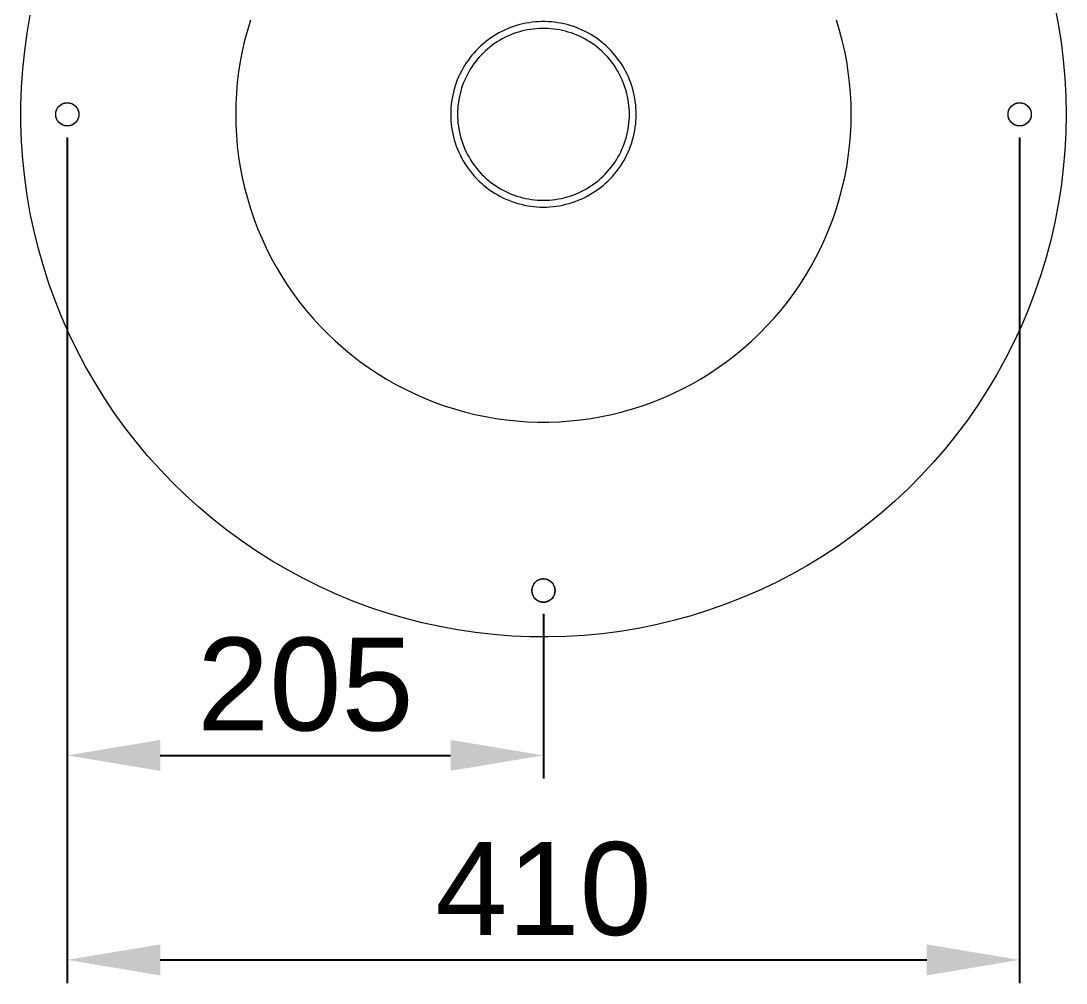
# Model space of a CAD drawing. Header units: millimetres. Extents: x -397 to 2955, y -22 to 2256.
# Drawn here: x 1513.6 to 1963.6, y 154.7 to 568.9 of the extents above; entities that cross this region are included whole.
import ezdxf

# ---------------------------------------------------------------- set-up
doc = ezdxf.new("R2010")
doc.units = ezdxf.units.MM
doc.layers.add('ZANO_R', color=7, linetype='Continuous', lineweight=0)
doc.layers.add('ZANO_W', color=1, linetype='Continuous', lineweight=0)
doc.styles.add('Arial', font='arial.ttf')
doc.styles.get("Standard").update_dxf_attribs({"font": 'ARIALUNI.TTF'})
doc.dimstyles.new('pl i ang', dxfattribs={"dimtxt": 50, "dimasz": 50, "dimexe": 1.25, "dimexo": 0.625, "dimgap": 10, "dimtad": 1, "dimtoh": 1, "dimtxsty": 'Standard', "dimcen": 2.5, "dimclrd": 1, "dimclre": 1, "dimclrt": 1, "dimadec": 0, "dimazin": 0, "dimtfac": 1, "dimtmove": 0, "dimatfit": 3, "dimfxl": 1, "dimarcsym": 1})

# ---------------------------------------------------------------- blocks, each defined once
blk = doc.blocks.new('*D398')
at = {"layer": 'ZANO_W', "color": 1, "lineweight": -2}
for p, q in [((1533.61, 518.67), (1533.61, 242.72)), ((1738.61, 313.67), (1738.61, 242.72)), ((1573.61, 252.72), (1698.61, 252.72))]:
    blk.add_line(p, q, dxfattribs=at)
at = {"layer": 'ZANO_W', "color": 1}
for points in [[(1573.61, 259.39), (1573.61, 246.06), (1533.61, 252.72)], [(1698.61, 246.06), (1698.61, 259.39), (1738.61, 252.72)]]:
    blk.add_solid(points, dxfattribs=at)
at = {"layer": 'ZANO_W', "color": 1, "insert": (1636.11, 283.15), "char_height": 40, "attachment_point": 5, "style": 'Arial'}
blk.add_mtext('205', dxfattribs=at)
blk = doc.blocks.new('*D399')
at = {"layer": 'ZANO_W', "color": 1, "lineweight": -2}
for p, q in [((1533.61, 518.67), (1533.61, 154.7)), ((1943.61, 518.67), (1943.61, 154.7)), ((1573.61, 164.7), (1903.61, 164.7))]:
    blk.add_line(p, q, dxfattribs=at)
at = {"layer": 'ZANO_W', "color": 1}
for points in [[(1573.61, 171.36), (1573.61, 158.03), (1533.61, 164.7)], [(1903.61, 158.03), (1903.61, 171.36), (1943.61, 164.7)]]:
    blk.add_solid(points, dxfattribs=at)
at = {"layer": 'ZANO_W', "color": 1, "insert": (1738.61, 195.12), "char_height": 40, "attachment_point": 5, "style": 'Arial'}
blk.add_mtext('410', dxfattribs=at)

msp = doc.modelspace()

# ---------------------------------------------------------------- linework, layer by layer
at = {"layer": 'ZANO_R'}
for p, q in [((1958.74, 575.21), (1960.22, 567.54)), ((1516.34, 563.68), (1517.69, 571.38)), ((1612.44, 569.19), (1611.12, 564.81)), ((1728.38, 567.28), (1727.06, 566.9)), ((1729.72, 567.61), (1728.38, 567.28)), ((1731.07, 567.89), (1729.72, 567.61)), ((1732.43, 568.13), (1731.07, 567.89)), ((1733.79, 568.32), (1732.43, 568.13)), ((1735.16, 568.46), (1733.79, 568.32)), ((1736.54, 568.55), (1735.16, 568.46)), ((1737.92, 568.6), (1736.54, 568.55)), ((1739.29, 568.6), (1737.92, 568.6)), ((1740.67, 568.55), (1739.29, 568.6)), ((1742.05, 568.46), (1740.67, 568.55)), ((1743.42, 568.32), (1742.05, 568.46)), ((1744.78, 568.13), (1743.42, 568.32)), ((1746.14, 567.89), (1744.78, 568.13)), ((1747.49, 567.61), (1746.14, 567.89)), ((1748.83, 567.28), (1747.49, 567.61)), ((1750.15, 566.9), (1748.83, 567.28)), ((1866.09, 564.81), (1864.77, 569.19)), ((1960.22, 567.54), (1961.44, 559.82)), ((1515.26, 555.95), (1516.34, 563.68)), ((1611.12, 564.81), (1609.95, 560.39)), ((1718.24, 563.03), (1717.07, 562.3)), ((1719.44, 563.71), (1718.24, 563.03)), ((1720.66, 564.35), (1719.44, 563.71)), ((1721.9, 564.95), (1720.66, 564.35)), ((1723.17, 565.5), (1721.9, 564.95)), ((1724.3, 562.8), (1723.13, 562.29)), ((1724.45, 566.01), (1723.17, 565.5)), ((1725.48, 563.28), (1724.3, 562.8)), ((1725.74, 566.48), (1724.45, 566.01)), ((1726.69, 563.71), (1725.48, 563.28)), ((1727.06, 566.9), (1725.74, 566.48)), ((1727.9, 564.1), (1726.69, 563.71)), ((1729.13, 564.45), (1727.9, 564.1)), ((1730.37, 564.75), (1729.13, 564.45)), ((1731.62, 565.01), (1730.37, 564.75)), ((1732.88, 565.23), (1731.62, 565.01)), ((1734.15, 565.41), (1732.88, 565.23)), ((1735.42, 565.54), (1734.15, 565.41)), ((1736.69, 565.63), (1735.42, 565.54)), ((1737.97, 565.67), (1736.69, 565.63)), ((1739.24, 565.67), (1737.97, 565.67)), ((1740.52, 565.63), (1739.24, 565.67)), ((1741.79, 565.54), (1740.52, 565.63)), ((1743.07, 565.41), (1741.79, 565.54)), ((1744.33, 565.23), (1743.07, 565.41)), ((1745.59, 565.01), (1744.33, 565.23)), ((1746.84, 564.75), (1745.59, 565.01)), ((1748.08, 564.45), (1746.84, 564.75)), ((1749.31, 564.1), (1748.08, 564.45)), ((1750.52, 563.71), (1749.31, 564.1)), ((1751.47, 566.48), (1750.15, 566.9)), ((1751.73, 563.28), (1750.52, 563.71)), ((1752.76, 566.01), (1751.47, 566.48)), ((1752.91, 562.8), (1751.73, 563.28)), ((1754.04, 565.5), (1752.76, 566.01)), ((1754.08, 562.29), (1752.91, 562.8)), ((1755.31, 564.95), (1754.04, 565.5)), ((1756.55, 564.35), (1755.31, 564.95)), ((1757.77, 563.71), (1756.55, 564.35)), ((1758.97, 563.03), (1757.77, 563.71)), ((1760.14, 562.3), (1758.97, 563.03)), ((1867.26, 560.39), (1866.09, 564.81)), ((1609.95, 560.39), (1608.93, 555.93)), ((1711.62, 558.1), (1710.62, 557.16)), ((1712.65, 559.02), (1711.62, 558.1)), ((1713.71, 559.9), (1712.65, 559.02)), ((1714.8, 560.74), (1713.71, 559.9)), ((1715.92, 561.54), (1714.8, 560.74)), ((1716.55, 558.39), (1715.54, 557.61)), ((1717.07, 562.3), (1715.92, 561.54)), ((1717.59, 559.13), (1716.55, 558.39)), ((1718.65, 559.84), (1717.59, 559.13)), ((1719.74, 560.51), (1718.65, 559.84)), ((1720.85, 561.14), (1719.74, 560.51)), ((1721.98, 561.73), (1720.85, 561.14)), ((1723.13, 562.29), (1721.98, 561.73)), ((1755.23, 561.73), (1754.08, 562.29)), ((1756.36, 561.14), (1755.23, 561.73)), ((1757.47, 560.51), (1756.36, 561.14)), ((1758.56, 559.84), (1757.47, 560.51)), ((1759.62, 559.13), (1758.56, 559.84)), ((1760.66, 558.39), (1759.62, 559.13)), ((1761.29, 561.54), (1760.14, 562.3)), ((1761.67, 557.61), (1760.66, 558.39)), ((1762.41, 560.74), (1761.29, 561.54)), ((1763.5, 559.9), (1762.41, 560.74)), ((1764.56, 559.02), (1763.5, 559.9)), ((1765.59, 558.1), (1764.56, 559.02)), ((1766.59, 557.16), (1765.59, 558.1)), ((1868.28, 555.93), (1867.26, 560.39)), ((1961.44, 559.82), (1962.39, 552.07)), ((1514.45, 548.18), (1515.26, 555.95)), ((1608.93, 555.93), (1608.07, 551.44)), ((1707.82, 554.11), (1706.96, 553.03)), ((1708.72, 555.16), (1707.82, 554.11)), ((1709.65, 556.17), (1708.72, 555.16)), ((1710.62, 557.16), (1709.65, 556.17)), ((1711.77, 554.16), (1710.91, 553.22)), ((1712.67, 555.07), (1711.77, 554.16)), ((1713.6, 555.95), (1712.67, 555.07)), ((1714.55, 556.79), (1713.6, 555.95)), ((1715.54, 557.61), (1714.55, 556.79)), ((1762.66, 556.79), (1761.67, 557.61)), ((1763.62, 555.95), (1762.66, 556.79)), ((1764.54, 555.07), (1763.62, 555.95)), ((1765.44, 554.16), (1764.54, 555.07)), ((1766.3, 553.22), (1765.44, 554.16)), ((1767.56, 556.17), (1766.59, 557.16)), ((1768.49, 555.16), (1767.56, 556.17)), ((1769.39, 554.11), (1768.49, 555.16)), ((1770.25, 553.03), (1769.39, 554.11)), ((1869.14, 551.44), (1868.28, 555.93)), ((1608.07, 551.44), (1607.36, 546.92)), ((1704.62, 549.63), (1703.91, 548.44)), ((1705.36, 550.79), (1704.62, 549.63)), ((1706.14, 551.92), (1705.36, 550.79)), ((1706.96, 553.03), (1706.14, 551.92)), ((1707.8, 549.17), (1707.11, 548.09)), ((1708.52, 550.22), (1707.8, 549.17)), ((1709.28, 551.25), (1708.52, 550.22)), ((1710.08, 552.24), (1709.28, 551.25)), ((1710.91, 553.22), (1710.08, 552.24)), ((1767.13, 552.24), (1766.3, 553.22)), ((1767.93, 551.25), (1767.13, 552.24)), ((1768.69, 550.22), (1767.93, 551.25)), ((1769.41, 549.17), (1768.69, 550.22)), ((1770.1, 548.09), (1769.41, 549.17)), ((1771.07, 551.92), (1770.25, 553.03)), ((1771.85, 550.79), (1771.07, 551.92)), ((1772.6, 549.63), (1771.85, 550.79)), ((1773.3, 548.44), (1772.6, 549.63)), ((1869.85, 546.92), (1869.14, 551.44)), ((1962.39, 552.07), (1963.06, 544.29)), ((1513.91, 540.39), (1514.45, 548.18)), ((1607.36, 546.92), (1606.81, 542.38)), ((1702.05, 544.75), (1701.52, 543.48)), ((1702.63, 546), (1702.05, 544.75)), ((1703.25, 547.23), (1702.63, 546)), ((1703.91, 548.44), (1703.25, 547.23)), ((1705.27, 544.73), (1704.73, 543.57)), ((1705.84, 545.87), (1705.27, 544.73)), ((1706.46, 546.99), (1705.84, 545.87)), ((1707.11, 548.09), (1706.46, 546.99)), ((1770.75, 546.99), (1770.1, 548.09)), ((1771.37, 545.87), (1770.75, 546.99)), ((1771.94, 544.73), (1771.37, 545.87)), ((1772.48, 543.57), (1771.94, 544.73)), ((1773.96, 547.23), (1773.3, 548.44)), ((1774.58, 546), (1773.96, 547.23)), ((1775.16, 544.75), (1774.58, 546)), ((1775.69, 543.48), (1775.16, 544.75)), ((1870.4, 542.38), (1869.85, 546.92)), ((1513.64, 532.59), (1513.91, 540.39)), ((1606.81, 542.38), (1606.42, 537.82)), ((1700.59, 540.89), (1700.19, 539.57)), ((1701.03, 542.19), (1700.59, 540.89)), ((1701.52, 543.48), (1701.03, 542.19)), ((1703.38, 539.99), (1703.01, 538.77)), ((1703.79, 541.2), (1703.38, 539.99)), ((1704.24, 542.39), (1703.79, 541.2)), ((1704.73, 543.57), (1704.24, 542.39)), ((1772.97, 542.39), (1772.48, 543.57)), ((1773.42, 541.2), (1772.97, 542.39)), ((1773.83, 539.99), (1773.42, 541.2)), ((1774.2, 538.77), (1773.83, 539.99)), ((1776.18, 542.19), (1775.69, 543.48)), ((1776.62, 540.89), (1776.18, 542.19)), ((1777.02, 539.57), (1776.62, 540.89)), ((1870.79, 537.82), (1870.4, 542.38)), ((1963.06, 544.29), (1963.47, 536.49)), ((1606.42, 537.82), (1606.18, 533.25)), ((1699.27, 535.54), (1699.06, 534.18)), ((1699.53, 536.89), (1699.27, 535.54)), ((1699.84, 538.23), (1699.53, 536.89)), ((1700.19, 539.57), (1699.84, 538.23)), ((1702.4, 536.29), (1702.16, 535.03)), ((1702.68, 537.53), (1702.4, 536.29)), ((1703.01, 538.77), (1702.68, 537.53)), ((1774.53, 537.53), (1774.2, 538.77)), ((1774.81, 536.29), (1774.53, 537.53)), ((1775.06, 535.03), (1774.81, 536.29)), ((1777.37, 538.23), (1777.02, 539.57)), ((1777.68, 536.89), (1777.37, 538.23)), ((1777.94, 535.54), (1777.68, 536.89)), ((1778.15, 534.18), (1777.94, 535.54)), ((1871.03, 533.25), (1870.79, 537.82)), ((1963.47, 536.49), (1963.61, 528.68)), ((1513.64, 524.77), (1513.64, 532.59)), ((1529.1, 530.84), (1529.18, 531)), ((1529.18, 531), (1529.26, 531.15)), ((1529.26, 531.15), (1529.35, 531.3)), ((1529.35, 531.3), (1529.44, 531.44)), ((1529.44, 531.44), (1529.54, 531.58)), ((1529.54, 531.58), (1529.64, 531.72)), ((1529.64, 531.72), (1529.75, 531.86)), ((1529.75, 531.86), (1529.86, 531.99)), ((1529.86, 531.99), (1529.98, 532.12)), ((1529.98, 532.12), (1530.1, 532.24)), ((1530.1, 532.24), (1530.23, 532.36)), ((1530.23, 532.36), (1530.35, 532.47)), ((1530.35, 532.47), (1530.49, 532.58)), ((1530.49, 532.58), (1530.62, 532.69)), ((1530.62, 532.69), (1530.77, 532.79)), ((1530.77, 532.79), (1530.91, 532.88)), ((1530.91, 532.88), (1531.06, 532.97)), ((1531.06, 532.97), (1531.21, 533.06)), ((1531.21, 533.06), (1531.36, 533.14)), ((1531.36, 533.14), (1531.51, 533.21)), ((1531.51, 533.21), (1531.67, 533.28)), ((1531.67, 533.28), (1531.83, 533.35)), ((1531.83, 533.35), (1531.99, 533.41)), ((1531.99, 533.41), (1532.16, 533.46)), ((1532.16, 533.46), (1532.33, 533.51)), ((1532.33, 533.51), (1532.49, 533.55)), ((1532.49, 533.55), (1532.66, 533.58)), ((1532.66, 533.58), (1532.83, 533.61)), ((1532.83, 533.61), (1533, 533.64)), ((1533, 533.64), (1533.17, 533.65)), ((1533.17, 533.65), (1533.35, 533.67)), ((1533.35, 533.67), (1533.52, 533.67)), ((1533.52, 533.67), (1533.69, 533.67)), ((1533.69, 533.67), (1533.86, 533.67)), ((1533.86, 533.67), (1534.04, 533.65)), ((1534.04, 533.65), (1534.21, 533.64)), ((1534.21, 533.64), (1534.38, 533.61)), ((1534.38, 533.61), (1534.55, 533.58)), ((1534.55, 533.58), (1534.72, 533.55)), ((1534.72, 533.55), (1534.89, 533.51)), ((1534.89, 533.51), (1535.05, 533.46)), ((1535.05, 533.46), (1535.22, 533.41)), ((1535.22, 533.41), (1535.38, 533.35)), ((1535.38, 533.35), (1535.54, 533.28)), ((1535.54, 533.28), (1535.7, 533.21)), ((1535.7, 533.21), (1535.85, 533.14)), ((1535.85, 533.14), (1536.01, 533.06)), ((1536.01, 533.06), (1536.16, 532.97)), ((1536.16, 532.97), (1536.3, 532.88)), ((1536.3, 532.88), (1536.45, 532.79)), ((1536.45, 532.79), (1536.59, 532.69)), ((1536.59, 532.69), (1536.72, 532.58)), ((1536.72, 532.58), (1536.86, 532.47)), ((1536.86, 532.47), (1536.99, 532.36)), ((1536.99, 532.36), (1537.11, 532.24)), ((1537.11, 532.24), (1537.23, 532.12)), ((1537.23, 532.12), (1537.35, 531.99)), ((1537.35, 531.99), (1537.46, 531.86)), ((1537.46, 531.86), (1537.57, 531.72)), ((1537.57, 531.72), (1537.67, 531.58)), ((1537.67, 531.58), (1537.77, 531.44)), ((1537.77, 531.44), (1537.86, 531.3)), ((1537.86, 531.3), (1537.95, 531.15)), ((1537.95, 531.15), (1538.03, 531)), ((1538.03, 531), (1538.11, 530.84)), ((1606.18, 533.25), (1606.1, 528.68)), ((1698.77, 531.43), (1698.7, 530.06)), ((1698.89, 532.81), (1698.77, 531.43)), ((1699.06, 534.18), (1698.89, 532.81)), ((1701.69, 531.23), (1701.63, 529.96)), ((1701.8, 532.5), (1701.69, 531.23)), ((1701.96, 533.77), (1701.8, 532.5)), ((1702.16, 535.03), (1701.96, 533.77)), ((1775.25, 533.77), (1775.06, 535.03)), ((1775.41, 532.5), (1775.25, 533.77)), ((1775.52, 531.23), (1775.41, 532.5)), ((1775.58, 529.96), (1775.52, 531.23)), ((1778.32, 532.81), (1778.15, 534.18)), ((1778.44, 531.43), (1778.32, 532.81)), ((1778.51, 530.06), (1778.44, 531.43)), ((1871.11, 528.68), (1871.03, 533.25)), ((1939.1, 530.84), (1939.18, 531)), ((1939.18, 531), (1939.26, 531.15)), ((1939.26, 531.15), (1939.35, 531.3)), ((1939.35, 531.3), (1939.44, 531.44)), ((1939.44, 531.44), (1939.54, 531.58)), ((1939.54, 531.58), (1939.64, 531.72)), ((1939.64, 531.72), (1939.75, 531.86)), ((1939.75, 531.86), (1939.86, 531.99)), ((1939.86, 531.99), (1939.98, 532.12)), ((1939.98, 532.12), (1940.1, 532.24)), ((1940.1, 532.24), (1940.23, 532.36)), ((1940.23, 532.36), (1940.35, 532.47)), ((1940.35, 532.47), (1940.49, 532.58)), ((1940.49, 532.58), (1940.62, 532.69)), ((1940.62, 532.69), (1940.77, 532.79)), ((1940.77, 532.79), (1940.91, 532.88)), ((1940.91, 532.88), (1941.06, 532.97)), ((1941.06, 532.97), (1941.21, 533.06)), ((1941.21, 533.06), (1941.36, 533.14)), ((1941.36, 533.14), (1941.51, 533.21)), ((1941.51, 533.21), (1941.67, 533.28)), ((1941.67, 533.28), (1941.83, 533.35)), ((1941.83, 533.35), (1941.99, 533.41)), ((1941.99, 533.41), (1942.16, 533.46)), ((1942.16, 533.46), (1942.33, 533.51)), ((1942.33, 533.51), (1942.49, 533.55)), ((1942.49, 533.55), (1942.66, 533.58)), ((1942.66, 533.58), (1942.83, 533.61)), ((1942.83, 533.61), (1943, 533.64)), ((1943, 533.64), (1943.17, 533.65)), ((1943.17, 533.65), (1943.35, 533.67)), ((1943.35, 533.67), (1943.52, 533.67)), ((1943.52, 533.67), (1943.69, 533.67)), ((1943.69, 533.67), (1943.86, 533.67)), ((1943.86, 533.67), (1944.04, 533.65)), ((1944.04, 533.65), (1944.21, 533.64)), ((1944.21, 533.64), (1944.38, 533.61)), ((1944.38, 533.61), (1944.55, 533.58)), ((1944.55, 533.58), (1944.72, 533.55)), ((1944.72, 533.55), (1944.89, 533.51)), ((1944.89, 533.51), (1945.05, 533.46)), ((1945.05, 533.46), (1945.22, 533.41)), ((1945.22, 533.41), (1945.38, 533.35)), ((1945.38, 533.35), (1945.54, 533.28)), ((1945.54, 533.28), (1945.7, 533.21)), ((1945.7, 533.21), (1945.85, 533.14)), ((1945.85, 533.14), (1946.01, 533.06)), ((1946.01, 533.06), (1946.16, 532.97)), ((1946.16, 532.97), (1946.3, 532.88)), ((1946.3, 532.88), (1946.45, 532.79)), ((1946.45, 532.79), (1946.59, 532.69)), ((1946.59, 532.69), (1946.72, 532.58)), ((1946.72, 532.58), (1946.86, 532.47)), ((1946.86, 532.47), (1946.99, 532.36)), ((1946.99, 532.36), (1947.11, 532.24)), ((1947.11, 532.24), (1947.23, 532.12)), ((1947.23, 532.12), (1947.35, 531.99)), ((1947.35, 531.99), (1947.46, 531.86)), ((1947.46, 531.86), (1947.57, 531.72)), ((1947.57, 531.72), (1947.67, 531.58)), ((1947.67, 531.58), (1947.77, 531.44)), ((1947.77, 531.44), (1947.86, 531.3)), ((1947.86, 531.3), (1947.95, 531.15)), ((1947.95, 531.15), (1948.03, 531)), ((1948.03, 531), (1948.11, 530.84)), ((1528.61, 528.85), (1528.62, 529.02)), ((1528.61, 528.67), (1528.61, 528.85)), ((1528.61, 528.5), (1528.61, 528.67)), ((1528.62, 528.32), (1528.61, 528.5)), ((1528.62, 529.02), (1528.63, 529.19)), ((1528.63, 528.15), (1528.62, 528.32)), ((1528.63, 529.19), (1528.65, 529.36)), ((1528.65, 527.98), (1528.63, 528.15)), ((1528.65, 529.36), (1528.68, 529.53)), ((1528.68, 527.8), (1528.65, 527.98)), ((1528.68, 529.53), (1528.71, 529.7)), ((1528.71, 527.63), (1528.68, 527.8)), ((1528.71, 529.7), (1528.75, 529.87)), ((1528.75, 527.46), (1528.71, 527.63)), ((1528.75, 529.87), (1528.79, 530.04)), ((1528.8, 527.29), (1528.75, 527.46)), ((1528.79, 530.04), (1528.84, 530.2)), ((1528.85, 527.13), (1528.8, 527.29)), ((1528.84, 530.2), (1528.9, 530.37)), ((1528.91, 526.96), (1528.85, 527.13)), ((1528.9, 530.37), (1528.96, 530.53)), ((1528.97, 526.8), (1528.91, 526.96)), ((1528.96, 530.53), (1529.03, 530.69)), ((1529.04, 526.64), (1528.97, 526.8)), ((1529.03, 530.69), (1529.1, 530.84)), ((1529.11, 526.48), (1529.04, 526.64)), ((1529.19, 526.33), (1529.11, 526.48)), ((1538.1, 526.48), (1538.02, 526.33)), ((1538.17, 526.64), (1538.1, 526.48)), ((1538.11, 530.84), (1538.18, 530.69)), ((1538.24, 526.8), (1538.17, 526.64)), ((1538.18, 530.69), (1538.25, 530.53)), ((1538.3, 526.96), (1538.24, 526.8)), ((1538.25, 530.53), (1538.31, 530.37)), ((1538.36, 527.13), (1538.3, 526.96)), ((1538.31, 530.37), (1538.37, 530.2)), ((1538.41, 527.29), (1538.36, 527.13)), ((1538.37, 530.2), (1538.42, 530.04)), ((1538.46, 527.46), (1538.41, 527.29)), ((1538.42, 530.04), (1538.46, 529.87)), ((1538.46, 529.87), (1538.5, 529.7)), ((1538.5, 527.63), (1538.46, 527.46)), ((1538.5, 529.7), (1538.53, 529.53)), ((1538.53, 527.8), (1538.5, 527.63)), ((1538.53, 529.53), (1538.56, 529.36)), ((1538.56, 527.98), (1538.53, 527.8)), ((1538.56, 529.36), (1538.58, 529.19)), ((1538.58, 528.15), (1538.56, 527.98)), ((1538.58, 529.19), (1538.59, 529.02)), ((1538.59, 528.32), (1538.58, 528.15)), ((1538.59, 529.02), (1538.6, 528.85)), ((1538.6, 528.5), (1538.59, 528.32)), ((1538.6, 528.85), (1538.61, 528.67)), ((1538.61, 528.67), (1538.6, 528.5)), ((1606.1, 528.68), (1606.18, 524.11)), ((1698.7, 530.06), (1698.68, 528.68)), ((1698.68, 528.68), (1698.7, 527.29)), ((1698.7, 527.29), (1698.77, 525.89)), ((1701.63, 529.96), (1701.61, 528.68)), ((1701.61, 528.68), (1701.63, 527.39)), ((1701.63, 527.39), (1701.7, 526.1)), ((1775.52, 526.1), (1775.58, 527.39)), ((1775.61, 528.68), (1775.58, 529.96)), ((1775.58, 527.39), (1775.61, 528.68)), ((1778.44, 525.89), (1778.51, 527.29)), ((1778.53, 528.68), (1778.51, 530.06)), ((1778.51, 527.29), (1778.53, 528.68)), ((1871.03, 524.11), (1871.11, 528.68)), ((1938.61, 528.85), (1938.62, 529.02)), ((1938.61, 528.67), (1938.61, 528.85)), ((1938.61, 528.5), (1938.61, 528.67)), ((1938.62, 528.32), (1938.61, 528.5)), ((1938.62, 529.02), (1938.63, 529.19)), ((1938.63, 528.15), (1938.62, 528.32)), ((1938.63, 529.19), (1938.65, 529.36)), ((1938.65, 527.98), (1938.63, 528.15)), ((1938.65, 529.36), (1938.68, 529.53)), ((1938.68, 527.8), (1938.65, 527.98)), ((1938.68, 529.53), (1938.71, 529.7)), ((1938.71, 527.63), (1938.68, 527.8)), ((1938.71, 529.7), (1938.75, 529.87)), ((1938.75, 527.46), (1938.71, 527.63)), ((1938.75, 529.87), (1938.79, 530.04)), ((1938.8, 527.29), (1938.75, 527.46)), ((1938.79, 530.04), (1938.84, 530.2)), ((1938.85, 527.13), (1938.8, 527.29)), ((1938.84, 530.2), (1938.9, 530.37)), ((1938.91, 526.96), (1938.85, 527.13)), ((1938.9, 530.37), (1938.96, 530.53)), ((1938.97, 526.8), (1938.91, 526.96)), ((1938.96, 530.53), (1939.03, 530.69)), ((1939.04, 526.64), (1938.97, 526.8)), ((1939.03, 530.69), (1939.1, 530.84)), ((1939.11, 526.48), (1939.04, 526.64)), ((1939.19, 526.33), (1939.11, 526.48)), ((1948.1, 526.48), (1948.02, 526.33)), ((1948.17, 526.64), (1948.1, 526.48)), ((1948.11, 530.84), (1948.18, 530.69)), ((1948.24, 526.8), (1948.17, 526.64)), ((1948.18, 530.69), (1948.25, 530.53)), ((1948.3, 526.96), (1948.24, 526.8)), ((1948.25, 530.53), (1948.31, 530.37)), ((1948.36, 527.13), (1948.3, 526.96)), ((1948.31, 530.37), (1948.37, 530.2)), ((1948.41, 527.29), (1948.36, 527.13)), ((1948.37, 530.2), (1948.42, 530.04)), ((1948.46, 527.46), (1948.41, 527.29)), ((1948.42, 530.04), (1948.46, 529.87)), ((1948.46, 529.87), (1948.5, 529.7)), ((1948.5, 527.63), (1948.46, 527.46)), ((1948.5, 529.7), (1948.53, 529.53)), ((1948.53, 527.8), (1948.5, 527.63)), ((1948.53, 529.53), (1948.56, 529.36)), ((1948.56, 527.98), (1948.53, 527.8)), ((1948.56, 529.36), (1948.58, 529.19)), ((1948.58, 528.15), (1948.56, 527.98)), ((1948.58, 529.19), (1948.59, 529.02)), ((1948.59, 528.32), (1948.58, 528.15)), ((1948.59, 529.02), (1948.6, 528.85)), ((1948.6, 528.5), (1948.59, 528.32)), ((1948.6, 528.85), (1948.61, 528.67)), ((1948.61, 528.67), (1948.6, 528.5)), ((1963.61, 528.68), (1963.47, 520.87)), ((1513.91, 516.97), (1513.64, 524.77)), ((1529.28, 526.17), (1529.19, 526.33)), ((1529.37, 526.02), (1529.28, 526.17)), ((1529.46, 525.88), (1529.37, 526.02)), ((1529.56, 525.73), (1529.46, 525.88)), ((1529.67, 525.59), (1529.56, 525.73)), ((1529.78, 525.46), (1529.67, 525.59)), ((1529.89, 525.33), (1529.78, 525.46)), ((1530.01, 525.2), (1529.89, 525.33)), ((1530.13, 525.08), (1530.01, 525.2)), ((1530.26, 524.96), (1530.13, 525.08)), ((1530.39, 524.84), (1530.26, 524.96)), ((1530.53, 524.73), (1530.39, 524.84)), ((1530.67, 524.63), (1530.53, 524.73)), ((1530.81, 524.53), (1530.67, 524.63)), ((1530.96, 524.43), (1530.81, 524.53)), ((1531.11, 524.34), (1530.96, 524.43)), ((1531.26, 524.26), (1531.11, 524.34)), ((1531.41, 524.18), (1531.26, 524.26)), ((1531.57, 524.11), (1531.41, 524.18)), ((1531.73, 524.04), (1531.57, 524.11)), ((1531.9, 523.97), (1531.73, 524.04)), ((1532.06, 523.92), (1531.9, 523.97)), ((1532.23, 523.87), (1532.06, 523.92)), ((1532.4, 523.82), (1532.23, 523.87)), ((1532.57, 523.78), (1532.4, 523.82)), ((1532.74, 523.75), (1532.57, 523.78)), ((1532.91, 523.72), (1532.74, 523.75)), ((1533.08, 523.7), (1532.91, 523.72)), ((1533.26, 523.69), (1533.08, 523.7)), ((1533.43, 523.68), (1533.26, 523.69)), ((1533.61, 523.67), (1533.43, 523.68)), ((1533.78, 523.68), (1533.61, 523.67)), ((1533.95, 523.69), (1533.78, 523.68)), ((1534.13, 523.7), (1533.95, 523.69)), ((1534.3, 523.72), (1534.13, 523.7)), ((1534.47, 523.75), (1534.3, 523.72)), ((1534.64, 523.78), (1534.47, 523.75)), ((1534.81, 523.82), (1534.64, 523.78)), ((1534.98, 523.87), (1534.81, 523.82)), ((1535.15, 523.92), (1534.98, 523.87)), ((1535.32, 523.97), (1535.15, 523.92)), ((1535.48, 524.04), (1535.32, 523.97)), ((1535.64, 524.11), (1535.48, 524.04)), ((1535.8, 524.18), (1535.64, 524.11)), ((1535.95, 524.26), (1535.8, 524.18)), ((1536.11, 524.34), (1535.95, 524.26)), ((1536.25, 524.43), (1536.11, 524.34)), ((1536.4, 524.53), (1536.25, 524.43)), ((1536.54, 524.63), (1536.4, 524.53)), ((1536.68, 524.73), (1536.54, 524.63)), ((1536.82, 524.84), (1536.68, 524.73)), ((1536.95, 524.96), (1536.82, 524.84)), ((1537.08, 525.08), (1536.95, 524.96)), ((1537.2, 525.2), (1537.08, 525.08)), ((1537.32, 525.33), (1537.2, 525.2)), ((1537.44, 525.46), (1537.32, 525.33)), ((1537.55, 525.59), (1537.44, 525.46)), ((1537.65, 525.73), (1537.55, 525.59)), ((1537.75, 525.88), (1537.65, 525.73)), ((1537.85, 526.02), (1537.75, 525.88)), ((1537.94, 526.17), (1537.85, 526.02)), ((1538.02, 526.33), (1537.94, 526.17)), ((1606.18, 524.11), (1606.42, 519.54)), ((1698.77, 525.89), (1698.9, 524.51)), ((1698.9, 524.51), (1699.07, 523.12)), ((1699.07, 523.12), (1699.28, 521.75)), ((1701.7, 526.1), (1701.81, 524.81)), ((1701.81, 524.81), (1701.97, 523.53)), ((1701.97, 523.53), (1702.17, 522.25)), ((1702.17, 522.25), (1702.41, 520.99)), ((1774.8, 520.99), (1775.04, 522.25)), ((1775.04, 522.25), (1775.25, 523.53)), ((1775.25, 523.53), (1775.4, 524.81)), ((1775.4, 524.81), (1775.52, 526.1)), ((1777.93, 521.75), (1778.14, 523.12)), ((1778.14, 523.12), (1778.31, 524.51)), ((1778.31, 524.51), (1778.44, 525.89)), ((1870.79, 519.54), (1871.03, 524.11)), ((1939.28, 526.17), (1939.19, 526.33)), ((1939.37, 526.02), (1939.28, 526.17)), ((1939.46, 525.88), (1939.37, 526.02)), ((1939.56, 525.73), (1939.46, 525.88)), ((1939.67, 525.59), (1939.56, 525.73)), ((1939.78, 525.46), (1939.67, 525.59)), ((1939.89, 525.33), (1939.78, 525.46)), ((1940.01, 525.2), (1939.89, 525.33)), ((1940.13, 525.08), (1940.01, 525.2)), ((1940.26, 524.96), (1940.13, 525.08)), ((1940.39, 524.84), (1940.26, 524.96)), ((1940.53, 524.73), (1940.39, 524.84)), ((1940.67, 524.63), (1940.53, 524.73)), ((1940.81, 524.53), (1940.67, 524.63)), ((1940.96, 524.43), (1940.81, 524.53)), ((1941.11, 524.34), (1940.96, 524.43)), ((1941.26, 524.26), (1941.11, 524.34)), ((1941.41, 524.18), (1941.26, 524.26)), ((1941.57, 524.11), (1941.41, 524.18)), ((1941.73, 524.04), (1941.57, 524.11)), ((1941.9, 523.97), (1941.73, 524.04)), ((1942.06, 523.92), (1941.9, 523.97)), ((1942.23, 523.87), (1942.06, 523.92)), ((1942.4, 523.82), (1942.23, 523.87)), ((1942.57, 523.78), (1942.4, 523.82)), ((1942.74, 523.75), (1942.57, 523.78)), ((1942.91, 523.72), (1942.74, 523.75)), ((1943.08, 523.7), (1942.91, 523.72)), ((1943.26, 523.69), (1943.08, 523.7)), ((1943.43, 523.68), (1943.26, 523.69)), ((1943.61, 523.67), (1943.43, 523.68)), ((1943.78, 523.68), (1943.61, 523.67)), ((1943.95, 523.69), (1943.78, 523.68)), ((1944.13, 523.7), (1943.95, 523.69)), ((1944.3, 523.72), (1944.13, 523.7)), ((1944.47, 523.75), (1944.3, 523.72)), ((1944.64, 523.78), (1944.47, 523.75)), ((1944.81, 523.82), (1944.64, 523.78)), ((1944.98, 523.87), (1944.81, 523.82)), ((1945.15, 523.92), (1944.98, 523.87)), ((1945.32, 523.97), (1945.15, 523.92)), ((1945.48, 524.04), (1945.32, 523.97)), ((1945.64, 524.11), (1945.48, 524.04)), ((1945.8, 524.18), (1945.64, 524.11)), ((1945.95, 524.26), (1945.8, 524.18)), ((1946.11, 524.34), (1945.95, 524.26)), ((1946.25, 524.43), (1946.11, 524.34)), ((1946.4, 524.53), (1946.25, 524.43)), ((1946.54, 524.63), (1946.4, 524.53)), ((1946.68, 524.73), (1946.54, 524.63)), ((1946.82, 524.84), (1946.68, 524.73)), ((1946.95, 524.96), (1946.82, 524.84)), ((1947.08, 525.08), (1946.95, 524.96)), ((1947.2, 525.2), (1947.08, 525.08)), ((1947.32, 525.33), (1947.2, 525.2)), ((1947.44, 525.46), (1947.32, 525.33)), ((1947.55, 525.59), (1947.44, 525.46)), ((1947.65, 525.73), (1947.55, 525.59)), ((1947.75, 525.88), (1947.65, 525.73)), ((1947.85, 526.02), (1947.75, 525.88)), ((1947.94, 526.17), (1947.85, 526.02)), ((1948.02, 526.33), (1947.94, 526.17)), ((1606.42, 519.54), (1606.81, 514.98)), ((1699.28, 521.75), (1699.55, 520.38)), ((1699.55, 520.38), (1699.86, 519.02)), ((1699.86, 519.02), (1700.22, 517.67)), ((1700.22, 517.67), (1700.63, 516.34)), ((1702.41, 520.99), (1702.7, 519.73)), ((1702.7, 519.73), (1703.04, 518.48)), ((1703.04, 518.48), (1703.42, 517.25)), ((1773.79, 517.25), (1774.17, 518.48)), ((1774.17, 518.48), (1774.51, 519.73)), ((1774.51, 519.73), (1774.8, 520.99)), ((1776.58, 516.34), (1776.99, 517.67)), ((1776.99, 517.67), (1777.35, 519.02)), ((1777.35, 519.02), (1777.66, 520.38)), ((1777.66, 520.38), (1777.93, 521.75)), ((1870.4, 514.98), (1870.79, 519.54)), ((1963.47, 520.87), (1963.06, 513.07)), ((1514.45, 509.18), (1513.91, 516.97)), ((1606.81, 514.98), (1607.36, 510.44)), ((1700.63, 516.34), (1701.09, 515.02)), ((1701.09, 515.02), (1701.59, 513.72)), ((1701.59, 513.72), (1702.13, 512.44)), ((1703.42, 517.25), (1703.84, 516.02)), ((1703.84, 516.02), (1704.3, 514.82)), ((1704.3, 514.82), (1704.8, 513.63)), ((1704.8, 513.63), (1705.35, 512.46)), ((1771.86, 512.46), (1772.41, 513.63)), ((1772.41, 513.63), (1772.91, 514.82)), ((1772.91, 514.82), (1773.37, 516.02)), ((1773.37, 516.02), (1773.79, 517.25)), ((1775.08, 512.44), (1775.63, 513.72)), ((1775.63, 513.72), (1776.12, 515.02)), ((1776.12, 515.02), (1776.58, 516.34)), ((1869.85, 510.44), (1870.4, 514.98)), ((1963.06, 513.07), (1962.39, 505.29)), ((1515.26, 501.41), (1514.45, 509.18)), ((1607.36, 510.44), (1608.07, 505.92)), ((1702.13, 512.44), (1702.72, 511.18)), ((1702.72, 511.18), (1703.35, 509.93)), ((1703.35, 509.93), (1704.03, 508.72)), ((1704.03, 508.72), (1704.74, 507.52)), ((1705.35, 512.46), (1705.94, 511.31)), ((1705.94, 511.31), (1706.56, 510.18)), ((1706.56, 510.18), (1707.23, 509.07)), ((1707.23, 509.07), (1707.93, 507.99)), ((1769.28, 507.99), (1769.98, 509.07)), ((1769.98, 509.07), (1770.65, 510.18)), ((1770.65, 510.18), (1771.27, 511.31)), ((1771.27, 511.31), (1771.86, 512.46)), ((1772.47, 507.52), (1773.18, 508.72)), ((1773.18, 508.72), (1773.86, 509.93)), ((1773.86, 509.93), (1774.49, 511.18)), ((1774.49, 511.18), (1775.08, 512.44)), ((1869.14, 505.92), (1869.85, 510.44)), ((1608.07, 505.92), (1608.93, 501.43)), ((1704.74, 507.52), (1705.5, 506.35)), ((1705.5, 506.35), (1706.3, 505.21)), ((1706.3, 505.21), (1707.14, 504.1)), ((1707.14, 504.1), (1708.02, 503.01)), ((1707.93, 507.99), (1708.67, 506.93)), ((1708.67, 506.93), (1709.45, 505.9)), ((1709.45, 505.9), (1710.26, 504.9)), ((1710.26, 504.9), (1711.11, 503.92)), ((1766.1, 503.92), (1766.95, 504.9)), ((1766.95, 504.9), (1767.76, 505.9)), ((1767.76, 505.9), (1768.54, 506.93)), ((1768.54, 506.93), (1769.28, 507.99)), ((1769.19, 503.01), (1770.07, 504.1)), ((1770.07, 504.1), (1770.91, 505.21)), ((1770.91, 505.21), (1771.71, 506.35)), ((1771.71, 506.35), (1772.47, 507.52)), ((1868.28, 501.43), (1869.14, 505.92)), ((1962.39, 505.29), (1961.44, 497.54)), ((1516.34, 493.68), (1515.26, 501.41)), ((1608.93, 501.43), (1609.95, 496.97)), ((1708.02, 503.01), (1708.93, 501.96)), ((1708.93, 501.96), (1709.88, 500.94)), ((1709.88, 500.94), (1710.87, 499.96)), ((1710.87, 499.96), (1711.89, 499.01)), ((1711.11, 503.92), (1711.99, 502.98)), ((1711.99, 502.98), (1712.9, 502.06)), ((1712.9, 502.06), (1713.85, 501.18)), ((1713.85, 501.18), (1714.82, 500.34)), ((1714.82, 500.34), (1715.83, 499.52)), ((1715.83, 499.52), (1716.86, 498.75)), ((1760.35, 498.75), (1761.38, 499.52)), ((1761.38, 499.52), (1762.39, 500.34)), ((1762.39, 500.34), (1763.36, 501.18)), ((1763.36, 501.18), (1764.31, 502.06)), ((1764.31, 502.06), (1765.22, 502.98)), ((1765.22, 502.98), (1766.1, 503.92)), ((1765.32, 499.01), (1766.34, 499.96)), ((1766.34, 499.96), (1767.33, 500.94)), ((1767.33, 500.94), (1768.28, 501.96)), ((1768.28, 501.96), (1769.19, 503.01)), ((1867.26, 496.97), (1868.28, 501.43)), ((1609.95, 496.97), (1611.12, 492.55)), ((1711.89, 499.01), (1712.94, 498.09)), ((1712.94, 498.09), (1714.02, 497.22)), ((1714.02, 497.22), (1715.14, 496.38)), ((1715.14, 496.38), (1716.28, 495.58)), ((1716.28, 495.58), (1717.45, 494.82)), ((1716.86, 498.75), (1717.92, 498.01)), ((1717.92, 498.01), (1719, 497.3)), ((1719, 497.3), (1720.11, 496.64)), ((1720.11, 496.64), (1721.24, 496.01)), ((1721.24, 496.01), (1722.39, 495.42)), ((1722.39, 495.42), (1723.56, 494.88)), ((1753.65, 494.88), (1754.82, 495.42)), ((1754.82, 495.42), (1755.98, 496.01)), ((1755.98, 496.01), (1757.11, 496.64)), ((1757.11, 496.64), (1758.21, 497.3)), ((1758.21, 497.3), (1759.3, 498.01)), ((1759.3, 498.01), (1760.35, 498.75)), ((1759.76, 494.82), (1760.93, 495.58)), ((1760.93, 495.58), (1762.07, 496.38)), ((1762.07, 496.38), (1763.19, 497.22)), ((1763.19, 497.22), (1764.27, 498.09)), ((1764.27, 498.09), (1765.32, 499.01)), ((1866.09, 492.55), (1867.26, 496.97)), ((1961.44, 497.54), (1960.22, 489.82)), ((1517.69, 485.98), (1516.34, 493.68)), ((1611.12, 492.55), (1612.44, 488.17)), ((1717.45, 494.82), (1718.64, 494.1)), ((1718.64, 494.1), (1719.86, 493.43)), ((1719.86, 493.43), (1721.1, 492.79)), ((1721.1, 492.79), (1722.37, 492.2)), ((1722.37, 492.2), (1723.65, 491.66)), ((1723.56, 494.88), (1724.75, 494.37)), ((1723.65, 491.66), (1724.95, 491.16)), ((1724.75, 494.37), (1725.95, 493.91)), ((1724.95, 491.16), (1726.27, 490.71)), ((1725.95, 493.91), (1727.17, 493.49)), ((1726.27, 490.71), (1727.6, 490.3)), ((1727.17, 493.49), (1728.41, 493.11)), ((1728.41, 493.11), (1729.65, 492.78)), ((1729.65, 492.78), (1730.91, 492.49)), ((1730.91, 492.49), (1732.18, 492.24)), ((1732.18, 492.24), (1733.46, 492.04)), ((1733.46, 492.04), (1734.74, 491.88)), ((1734.74, 491.88), (1736.02, 491.77)), ((1736.02, 491.77), (1737.31, 491.7)), ((1737.31, 491.7), (1738.61, 491.68)), ((1738.61, 491.68), (1739.9, 491.7)), ((1739.9, 491.7), (1741.19, 491.77)), ((1741.19, 491.77), (1742.47, 491.88)), ((1742.47, 491.88), (1743.75, 492.04)), ((1743.75, 492.04), (1745.03, 492.24)), ((1745.03, 492.24), (1746.3, 492.49)), ((1746.3, 492.49), (1747.56, 492.78)), ((1747.56, 492.78), (1748.8, 493.11)), ((1748.8, 493.11), (1750.04, 493.49)), ((1749.61, 490.3), (1750.94, 490.71)), ((1750.04, 493.49), (1751.26, 493.91)), ((1750.94, 490.71), (1752.26, 491.16)), ((1751.26, 493.91), (1752.47, 494.37)), ((1752.26, 491.16), (1753.56, 491.66)), ((1752.47, 494.37), (1753.65, 494.88)), ((1753.56, 491.66), (1754.85, 492.2)), ((1754.85, 492.2), (1756.11, 492.79)), ((1756.11, 492.79), (1757.35, 493.43)), ((1757.35, 493.43), (1758.57, 494.1)), ((1758.57, 494.1), (1759.76, 494.82)), ((1864.77, 488.17), (1866.09, 492.55)), ((1519.31, 478.34), (1517.69, 485.98)), ((1612.44, 488.17), (1613.92, 483.84)), ((1727.6, 490.3), (1728.95, 489.94)), ((1728.95, 489.94), (1730.3, 489.62)), ((1730.3, 489.62), (1731.67, 489.36)), ((1731.67, 489.36), (1733.05, 489.14)), ((1733.05, 489.14), (1734.43, 488.97)), ((1734.43, 488.97), (1735.82, 488.85)), ((1735.82, 488.85), (1737.21, 488.78)), ((1737.21, 488.78), (1738.61, 488.75)), ((1738.61, 488.75), (1740, 488.78)), ((1740, 488.78), (1741.39, 488.85)), ((1741.39, 488.85), (1742.78, 488.97)), ((1742.78, 488.97), (1744.16, 489.14)), ((1744.16, 489.14), (1745.54, 489.36)), ((1745.54, 489.36), (1746.91, 489.62)), ((1746.91, 489.62), (1748.26, 489.94)), ((1748.26, 489.94), (1749.61, 490.3)), ((1863.29, 483.84), (1864.77, 488.17)), ((1960.22, 489.82), (1958.74, 482.15)), ((1613.92, 483.84), (1615.54, 479.56)), ((1861.67, 479.56), (1863.29, 483.84)), ((1958.74, 482.15), (1957, 474.54)), ((1521.19, 470.76), (1519.31, 478.34)), ((1615.54, 479.56), (1617.31, 475.34)), ((1859.9, 475.34), (1861.67, 479.56)), ((1617.31, 475.34), (1619.22, 471.19)), ((1857.99, 471.19), (1859.9, 475.34)), ((1957, 474.54), (1954.98, 467)), ((1523.33, 463.25), (1521.19, 470.76)), ((1619.22, 471.19), (1621.28, 467.1)), ((1855.93, 467.1), (1857.99, 471.19)), ((1621.28, 467.1), (1623.47, 463.09)), ((1853.74, 463.09), (1855.93, 467.1)), ((1954.98, 467), (1952.71, 459.52)), ((1525.73, 455.82), (1523.33, 463.25)), ((1623.47, 463.09), (1625.81, 459.15)), ((1625.81, 459.15), (1628.27, 455.3)), ((1848.94, 455.3), (1851.4, 459.15)), ((1851.4, 459.15), (1853.74, 463.09)), ((1952.71, 459.52), (1950.18, 452.13)), ((1528.39, 448.47), (1525.73, 455.82)), ((1628.27, 455.3), (1630.87, 451.54)), ((1846.34, 451.54), (1848.94, 455.3)), ((1630.87, 451.54), (1633.6, 447.86)), ((1843.61, 447.86), (1846.34, 451.54)), ((1950.18, 452.13), (1947.4, 444.84)), ((1531.3, 441.23), (1528.39, 448.47)), ((1633.6, 447.86), (1636.45, 444.29)), ((1840.76, 444.29), (1843.61, 447.86)), ((1534.46, 434.08), (1531.3, 441.23)), ((1636.45, 444.29), (1639.42, 440.81)), ((1837.79, 440.81), (1840.76, 444.29)), ((1947.4, 444.84), (1944.36, 437.64)), ((1639.42, 440.81), (1642.52, 437.44)), ((1642.52, 437.44), (1645.72, 434.18)), ((1831.49, 434.18), (1834.69, 437.44)), ((1834.69, 437.44), (1837.79, 440.81)), ((1944.36, 437.64), (1941.08, 430.55)), ((1537.86, 427.05), (1534.46, 434.08)), ((1645.72, 434.18), (1649.04, 431.03)), ((1828.17, 431.03), (1831.49, 434.18)), ((1649.04, 431.03), (1652.46, 428)), ((1652.46, 428), (1655.99, 425.08)), ((1821.22, 425.08), (1824.75, 428)), ((1824.75, 428), (1828.17, 431.03)), ((1941.08, 430.55), (1937.55, 423.59)), ((1541.51, 420.15), (1537.86, 427.05)), ((1655.99, 425.08), (1659.61, 422.29)), ((1817.6, 422.29), (1821.22, 425.08)), ((1937.55, 423.59), (1933.79, 416.74)), ((1545.4, 413.37), (1541.51, 420.15)), ((1659.61, 422.29), (1663.33, 419.63)), ((1663.33, 419.63), (1667.14, 417.1)), ((1810.07, 417.1), (1813.88, 419.63)), ((1813.88, 419.63), (1817.6, 422.29)), ((1667.14, 417.1), (1671.04, 414.7)), ((1671.04, 414.7), (1675.01, 412.43)), ((1802.2, 412.43), (1806.17, 414.7)), ((1806.17, 414.7), (1810.07, 417.1)), ((1933.79, 416.74), (1929.78, 410.04)), ((1549.52, 406.74), (1545.4, 413.37)), ((1675.01, 412.43), (1679.06, 410.31)), ((1679.06, 410.31), (1683.18, 408.32)), ((1794.03, 408.32), (1798.15, 410.31)), ((1798.15, 410.31), (1802.2, 412.43)), ((1929.78, 410.04), (1925.55, 403.47)), ((1553.86, 400.25), (1549.52, 406.74)), ((1683.18, 408.32), (1687.37, 406.48)), ((1687.37, 406.48), (1691.62, 404.79)), ((1785.59, 404.79), (1789.84, 406.48)), ((1789.84, 406.48), (1794.03, 408.32)), ((1691.62, 404.79), (1695.92, 403.24)), ((1695.92, 403.24), (1700.28, 401.84)), ((1700.28, 401.84), (1704.68, 400.59)), ((1704.68, 400.59), (1709.12, 399.5)), ((1768.09, 399.5), (1772.53, 400.59)), ((1772.53, 400.59), (1776.93, 401.84)), ((1776.93, 401.84), (1781.29, 403.24)), ((1781.29, 403.24), (1785.59, 404.79)), ((1925.55, 403.47), (1921.09, 397.06)), ((1558.43, 393.91), (1553.86, 400.25)), ((1709.12, 399.5), (1713.6, 398.56)), ((1713.6, 398.56), (1718.1, 397.77)), ((1718.1, 397.77), (1722.63, 397.14)), ((1722.63, 397.14), (1727.18, 396.67)), ((1727.18, 396.67), (1731.75, 396.35)), ((1731.75, 396.35), (1736.32, 396.19)), ((1736.32, 396.19), (1740.89, 396.19)), ((1740.89, 396.19), (1745.46, 396.35)), ((1745.46, 396.35), (1750.03, 396.67)), ((1750.03, 396.67), (1754.58, 397.14)), ((1754.58, 397.14), (1759.11, 397.77)), ((1759.11, 397.77), (1763.61, 398.56)), ((1763.61, 398.56), (1768.09, 399.5)), ((1921.09, 397.06), (1916.41, 390.81)), ((1563.22, 387.74), (1558.43, 393.91)), ((1568.21, 381.74), (1563.22, 387.74)), ((1916.41, 390.81), (1911.52, 384.72)), ((1911.52, 384.72), (1906.42, 378.8)), ((1573.42, 375.91), (1568.21, 381.74)), ((1906.42, 378.8), (1901.12, 373.07)), ((1578.82, 370.27), (1573.42, 375.91)), ((1584.41, 364.82), (1578.82, 370.27)), ((1901.12, 373.07), (1895.62, 367.52)), ((1590.19, 359.57), (1584.41, 364.82)), ((1895.62, 367.52), (1889.93, 362.17)), ((1889.93, 362.17), (1884.06, 357.02)), ((1596.15, 354.52), (1590.19, 359.57)), ((1884.06, 357.02), (1878.02, 352.07)), ((1602.28, 349.68), (1596.15, 354.52)), ((1878.02, 352.07), (1871.8, 347.34)), ((1608.57, 345.06), (1602.28, 349.68)), ((1871.8, 347.34), (1865.43, 342.83)), ((1615.03, 340.66), (1608.57, 345.06)), ((1865.43, 342.83), (1858.9, 338.54)), ((1621.63, 336.48), (1615.03, 340.66)), ((1858.9, 338.54), (1852.23, 334.48)), ((1628.37, 332.54), (1621.63, 336.48)), ((1852.23, 334.48), (1845.42, 330.65)), ((1635.24, 328.83), (1628.37, 332.54)), ((1642.24, 325.36), (1635.24, 328.83)), ((1737.23, 328.48), (1737.06, 328.43)), ((1737.4, 328.52), (1737.23, 328.48)), ((1737.57, 328.56), (1737.4, 328.52)), ((1737.74, 328.6), (1737.57, 328.56)), ((1737.91, 328.62), (1737.74, 328.6)), ((1738.08, 328.65), (1737.91, 328.62)), ((1738.26, 328.66), (1738.08, 328.65)), ((1738.43, 328.67), (1738.26, 328.66)), ((1738.61, 328.67), (1738.43, 328.67)), ((1738.78, 328.67), (1738.61, 328.67)), ((1738.95, 328.66), (1738.78, 328.67)), ((1739.12, 328.65), (1738.95, 328.66)), ((1739.29, 328.63), (1739.12, 328.65)), ((1739.46, 328.6), (1739.29, 328.63)), ((1739.63, 328.57), (1739.46, 328.6)), ((1739.8, 328.53), (1739.63, 328.57)), ((1739.97, 328.48), (1739.8, 328.53)), ((1740.13, 328.43), (1739.97, 328.48)), ((1845.42, 330.65), (1838.48, 327.06)), ((1649.35, 322.14), (1642.24, 325.36)), ((1733.62, 324.02), (1733.61, 323.85)), ((1733.63, 324.2), (1733.62, 324.02)), ((1733.65, 324.37), (1733.63, 324.2)), ((1733.68, 324.54), (1733.65, 324.37)), ((1733.71, 324.71), (1733.68, 324.54)), ((1733.75, 324.88), (1733.71, 324.71)), ((1733.8, 325.05), (1733.75, 324.88)), ((1733.85, 325.22), (1733.8, 325.05)), ((1733.91, 325.38), (1733.85, 325.22)), ((1733.97, 325.55), (1733.91, 325.38)), ((1734.04, 325.71), (1733.97, 325.55)), ((1734.11, 325.86), (1734.04, 325.71)), ((1734.19, 326.02), (1734.11, 325.86)), ((1734.28, 326.17), (1734.19, 326.02)), ((1734.37, 326.32), (1734.28, 326.17)), ((1734.46, 326.47), (1734.37, 326.32)), ((1734.56, 326.61), (1734.46, 326.47)), ((1734.67, 326.75), (1734.56, 326.61)), ((1734.78, 326.89), (1734.67, 326.75)), ((1734.89, 327.02), (1734.78, 326.89)), ((1735.01, 327.15), (1734.89, 327.02)), ((1735.13, 327.27), (1735.01, 327.15)), ((1735.26, 327.39), (1735.13, 327.27)), ((1735.39, 327.5), (1735.26, 327.39)), ((1735.53, 327.61), (1735.39, 327.5)), ((1735.67, 327.72), (1735.53, 327.61)), ((1735.81, 327.82), (1735.67, 327.72)), ((1735.96, 327.91), (1735.81, 327.82)), ((1736.11, 328), (1735.96, 327.91)), ((1736.26, 328.09), (1736.11, 328)), ((1736.41, 328.17), (1736.26, 328.09)), ((1736.57, 328.24), (1736.41, 328.17)), ((1736.73, 328.31), (1736.57, 328.24)), ((1736.9, 328.37), (1736.73, 328.31)), ((1737.06, 328.43), (1736.9, 328.37)), ((1740.3, 328.38), (1740.13, 328.43)), ((1740.46, 328.32), (1740.3, 328.38)), ((1740.62, 328.25), (1740.46, 328.32)), ((1740.77, 328.18), (1740.62, 328.25)), ((1740.93, 328.1), (1740.77, 328.18)), ((1741.08, 328.02), (1740.93, 328.1)), ((1741.23, 327.93), (1741.08, 328.02)), ((1741.37, 327.84), (1741.23, 327.93)), ((1741.52, 327.74), (1741.37, 327.84)), ((1741.65, 327.64), (1741.52, 327.74)), ((1741.79, 327.53), (1741.65, 327.64)), ((1741.92, 327.42), (1741.79, 327.53)), ((1742.05, 327.3), (1741.92, 327.42)), ((1742.17, 327.18), (1742.05, 327.3)), ((1742.29, 327.05), (1742.17, 327.18)), ((1742.4, 326.92), (1742.29, 327.05)), ((1742.51, 326.79), (1742.4, 326.92)), ((1742.62, 326.65), (1742.51, 326.79)), ((1742.72, 326.51), (1742.62, 326.65)), ((1742.82, 326.37), (1742.72, 326.51)), ((1742.91, 326.22), (1742.82, 326.37)), ((1742.99, 326.07), (1742.91, 326.22)), ((1743.07, 325.92), (1742.99, 326.07)), ((1743.15, 325.76), (1743.07, 325.92)), ((1743.22, 325.61), (1743.15, 325.76)), ((1743.28, 325.45), (1743.22, 325.61)), ((1743.34, 325.28), (1743.28, 325.45)), ((1743.39, 325.12), (1743.34, 325.28)), ((1743.44, 324.95), (1743.39, 325.12)), ((1743.48, 324.79), (1743.44, 324.95)), ((1743.52, 324.62), (1743.48, 324.79)), ((1743.55, 324.45), (1743.52, 324.62)), ((1743.57, 324.28), (1743.55, 324.45)), ((1743.59, 324.1), (1743.57, 324.28)), ((1743.6, 323.93), (1743.59, 324.1)), ((1838.48, 327.06), (1831.43, 323.72)), ((1656.58, 319.17), (1649.35, 322.14)), ((1733.61, 323.85), (1733.61, 323.67)), ((1733.61, 323.67), (1733.61, 323.5)), ((1733.61, 323.5), (1733.62, 323.32)), ((1733.62, 323.32), (1733.63, 323.15)), ((1733.63, 323.15), (1733.65, 322.98)), ((1733.65, 322.98), (1733.68, 322.8)), ((1733.68, 322.8), (1733.71, 322.63)), ((1733.71, 322.63), (1733.75, 322.46)), ((1733.75, 322.46), (1733.8, 322.29)), ((1733.8, 322.29), (1733.85, 322.13)), ((1733.85, 322.13), (1733.91, 321.96)), ((1733.91, 321.96), (1733.97, 321.8)), ((1733.97, 321.8), (1734.04, 321.64)), ((1734.04, 321.64), (1734.11, 321.48)), ((1734.11, 321.48), (1734.19, 321.33)), ((1734.19, 321.33), (1734.28, 321.17)), ((1734.28, 321.17), (1734.37, 321.02)), ((1734.37, 321.02), (1734.46, 320.88)), ((1734.46, 320.88), (1734.56, 320.73)), ((1734.56, 320.73), (1734.67, 320.59)), ((1734.67, 320.59), (1734.78, 320.46)), ((1734.78, 320.46), (1734.89, 320.33)), ((1734.89, 320.33), (1735.01, 320.2)), ((1735.01, 320.2), (1735.13, 320.08)), ((1735.13, 320.08), (1735.26, 319.96)), ((1735.26, 319.96), (1735.39, 319.84)), ((1735.39, 319.84), (1735.53, 319.73)), ((1735.53, 319.73), (1735.67, 319.63)), ((1735.67, 319.63), (1735.81, 319.53)), ((1735.81, 319.53), (1735.96, 319.43)), ((1741.23, 319.42), (1741.37, 319.51)), ((1741.37, 319.51), (1741.52, 319.61)), ((1741.52, 319.61), (1741.65, 319.71)), ((1741.65, 319.71), (1741.79, 319.82)), ((1741.79, 319.82), (1741.92, 319.93)), ((1741.92, 319.93), (1742.05, 320.05)), ((1742.05, 320.05), (1742.17, 320.17)), ((1742.17, 320.17), (1742.29, 320.29)), ((1742.29, 320.29), (1742.4, 320.42)), ((1742.4, 320.42), (1742.51, 320.56)), ((1742.51, 320.56), (1742.62, 320.69)), ((1742.62, 320.69), (1742.72, 320.83)), ((1742.72, 320.83), (1742.82, 320.98)), ((1742.82, 320.98), (1742.91, 321.12)), ((1742.91, 321.12), (1742.99, 321.27)), ((1742.99, 321.27), (1743.07, 321.43)), ((1743.07, 321.43), (1743.15, 321.58)), ((1743.15, 321.58), (1743.22, 321.74)), ((1743.22, 321.74), (1743.28, 321.9)), ((1743.28, 321.9), (1743.34, 322.06)), ((1743.34, 322.06), (1743.39, 322.23)), ((1743.39, 322.23), (1743.44, 322.39)), ((1743.44, 322.39), (1743.48, 322.56)), ((1743.48, 322.56), (1743.52, 322.73)), ((1743.52, 322.73), (1743.55, 322.9)), ((1743.55, 322.9), (1743.57, 323.07)), ((1743.57, 323.07), (1743.59, 323.24)), ((1743.59, 323.24), (1743.6, 323.41)), ((1743.6, 323.76), (1743.6, 323.93)), ((1743.6, 323.59), (1743.6, 323.76)), ((1743.6, 323.41), (1743.6, 323.59)), ((1824.26, 320.62), (1816.99, 317.77)), ((1831.43, 323.72), (1824.26, 320.62)), ((1663.9, 316.44), (1656.58, 319.17)), ((1671.31, 313.98), (1663.9, 316.44)), ((1735.96, 319.43), (1736.11, 319.34)), ((1736.11, 319.34), (1736.26, 319.26)), ((1736.26, 319.26), (1736.41, 319.18)), ((1736.41, 319.18), (1736.57, 319.11)), ((1736.57, 319.11), (1736.73, 319.04)), ((1736.73, 319.04), (1736.9, 318.97)), ((1736.9, 318.97), (1737.06, 318.92)), ((1737.06, 318.92), (1737.23, 318.87)), ((1737.23, 318.87), (1737.4, 318.82)), ((1737.4, 318.82), (1737.57, 318.78)), ((1737.57, 318.78), (1737.74, 318.75)), ((1737.74, 318.75), (1737.91, 318.72)), ((1737.91, 318.72), (1738.08, 318.7)), ((1738.08, 318.7), (1738.26, 318.69)), ((1738.26, 318.69), (1738.43, 318.68)), ((1738.43, 318.68), (1738.61, 318.67)), ((1738.61, 318.67), (1738.78, 318.68)), ((1738.78, 318.68), (1738.95, 318.69)), ((1738.95, 318.69), (1739.12, 318.7)), ((1739.12, 318.7), (1739.29, 318.72)), ((1739.29, 318.72), (1739.46, 318.75)), ((1739.46, 318.75), (1739.63, 318.78)), ((1739.63, 318.78), (1739.8, 318.82)), ((1739.8, 318.82), (1739.97, 318.86)), ((1739.97, 318.86), (1740.13, 318.91)), ((1740.13, 318.91), (1740.3, 318.97)), ((1740.3, 318.97), (1740.46, 319.03)), ((1740.46, 319.03), (1740.62, 319.1)), ((1740.62, 319.1), (1740.77, 319.17)), ((1740.77, 319.17), (1740.93, 319.25)), ((1740.93, 319.25), (1741.08, 319.33)), ((1741.08, 319.33), (1741.23, 319.42)), ((1809.62, 315.18), (1802.17, 312.84)), ((1816.99, 317.77), (1809.62, 315.18)), ((1678.8, 311.77), (1671.31, 313.98)), ((1686.36, 309.83), (1678.8, 311.77)), ((1794.64, 310.77), (1787.04, 308.95)), ((1802.17, 312.84), (1794.64, 310.77)), ((1693.99, 308.15), (1686.36, 309.83)), ((1701.67, 306.73), (1693.99, 308.15)), ((1709.4, 305.58), (1701.67, 306.73)), ((1771.68, 306.12), (1763.94, 305.11)), ((1779.38, 307.41), (1771.68, 306.12)), ((1787.04, 308.95), (1779.38, 307.41)), ((1717.16, 304.7), (1709.4, 305.58)), ((1724.95, 304.1), (1717.16, 304.7)), ((1732.75, 303.76), (1724.95, 304.1)), ((1740.56, 303.69), (1732.75, 303.76)), ((1748.37, 303.89), (1740.56, 303.69)), ((1756.16, 304.37), (1748.37, 303.89)), ((1763.94, 305.11), (1756.16, 304.37))]:
    msp.add_line(p, q, dxfattribs=at)
for centre in [(1533.61, 528.67), (1943.61, 528.67), (1738.61, 323.67)]:
    msp.add_circle(centre, 5, dxfattribs=at)

# ---------------------------------------------------------------- dimensions: what is measured, and where the dimension line sits
at = {"layer": 'ZANO_W'}
for base, p2, picture, middle in [((1738.61, 252.72), (1738.61, 323.67), '*D398', (1636.11, 283.15)), ((1943.61, 164.7), (1943.61, 528.67), '*D399', (1738.61, 195.12))]:
    dim = msp.add_linear_dim(base=base, p1=(1533.61, 528.67), p2=p2, dimstyle='pl i ang', override={"dimtxt": 40, "dimasz": 40, "dimexe": 10, "dimexo": 10, "dimtoh": 0, "dimdec": 0, "dimtxsty": 'Arial', "dimtdec": 0, "dimtmove": 1}, dxfattribs=at)
    dim.commit()
    dim.dimension.update_dxf_attribs({"geometry": picture, "text_midpoint": middle})

doc.saveas('drawing.dxf')
